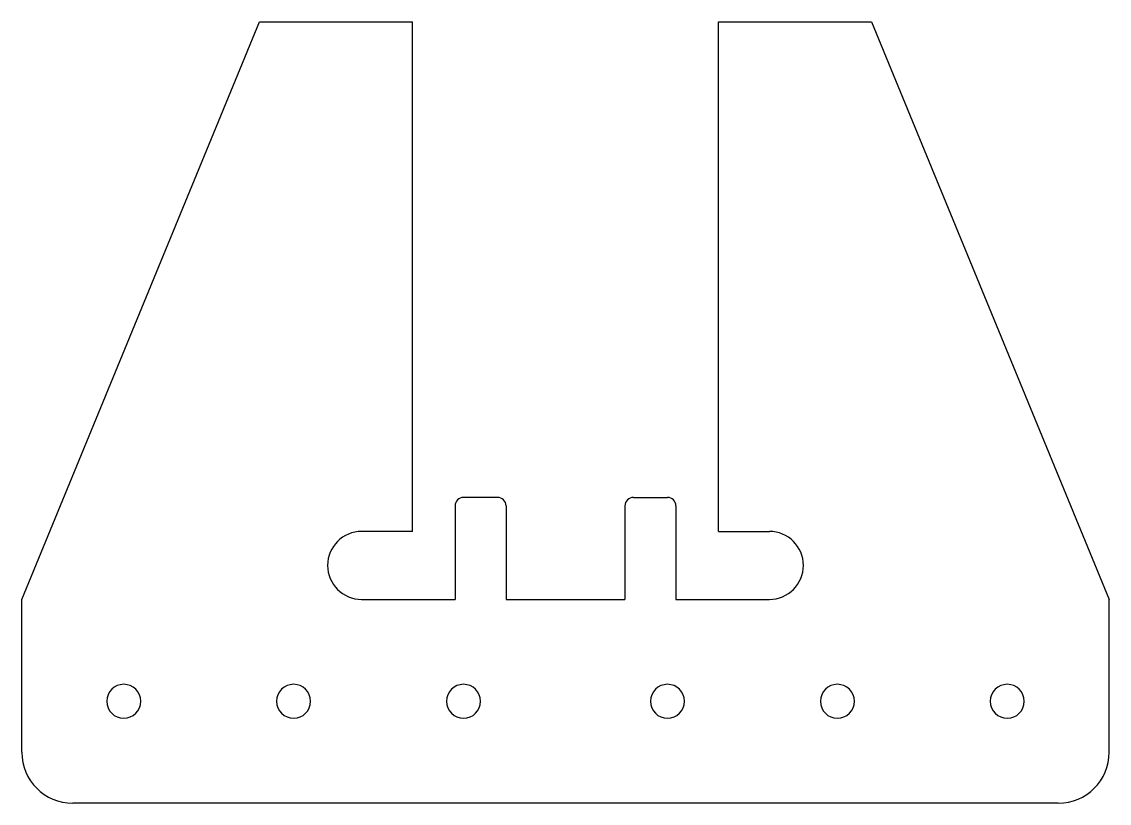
# Model space of a CAD drawing. Header units: inches. Extents: x 0 to 8, y 0 to 5.75.
import ezdxf

# ---------------------------------------------------------------- set-up
doc = ezdxf.new("R2010")
doc.units = ezdxf.units.IN
doc.layers.add('3', color=7, linetype='CONTINUOUS')
doc.layers.add('5', color=7, linetype='CONTINUOUS')

msp = doc.modelspace()

# ---------------------------------------------------------------- linework, layer by layer
at = {"layer": '3', "color": 3, "linetype": 'CONTINUOUS'}
for p, q in [((0, 1.5), (1.75, 5.75)), ((1.75, 5.75), (2.875, 5.75)), ((2.875, 2), (2.875, 5.75)), ((5.125, 2), (5.125, 5.75)), ((5.125, 5.75), (6.25, 5.75)), ((6.25, 5.75), (8, 1.5)), ((3.5, 2.25), (3.25, 2.25)), ((4.5, 2.25), (4.75, 2.25)), ((3.1875, 2.1875), (3.1875, 1.5)), ((3.5625, 2.1875), (3.5625, 1.5)), ((4.4375, 2.1875), (4.4375, 1.5)), ((4.8125, 2.1875), (4.8125, 1.5)), ((2.875, 2), (2.5, 2)), ((5.125, 2), (5.5, 2)), ((0, 0.375), (0, 1.5)), ((2.5, 1.5), (3.1875, 1.5)), ((3.5625, 1.5), (4.4375, 1.5)), ((4.8125, 1.5), (5.5, 1.5)), ((8, 0.375), (8, 1.5)), ((7.625, 0), (0.375, 0))]:
    msp.add_line(p, q, dxfattribs=at)
for centre, radius, start, end in [((3.25, 2.1875), 0.0625, 90, 180), ((3.5, 2.1875), 0.0625, 360, 90), ((4.5, 2.1875), 0.0625, 90, 180), ((4.75, 2.1875), 0.0625, 0, 90), ((2.5, 1.75), 0.25, 90, 270), ((5.5, 1.75), 0.25, 270, 90), ((0.375, 0.375), 0.375, 180, 270), ((7.625, 0.375), 0.375, 270, 0)]:
    msp.add_arc(centre, radius, start, end, dxfattribs=at)
at = {"layer": '5', "color": 5, "linetype": 'CONTINUOUS'}
for centre, start, end in [((0.75, 0.75), 360, 180), ((2, 0.75), 360, 180), ((3.25, 0.75), 360, 180), ((4.75, 0.75), 360, 180), ((6, 0.75), 360, 180), ((7.25, 0.75), 360, 180), ((0.75, 0.75), 180, 360), ((2, 0.75), 180, 360), ((3.25, 0.75), 180, 360), ((4.75, 0.75), 180, 360), ((6, 0.75), 180, 360), ((7.25, 0.75), 180, 360)]:
    msp.add_arc(centre, 0.125, start, end, dxfattribs=at)

doc.saveas('drawing.dxf')
